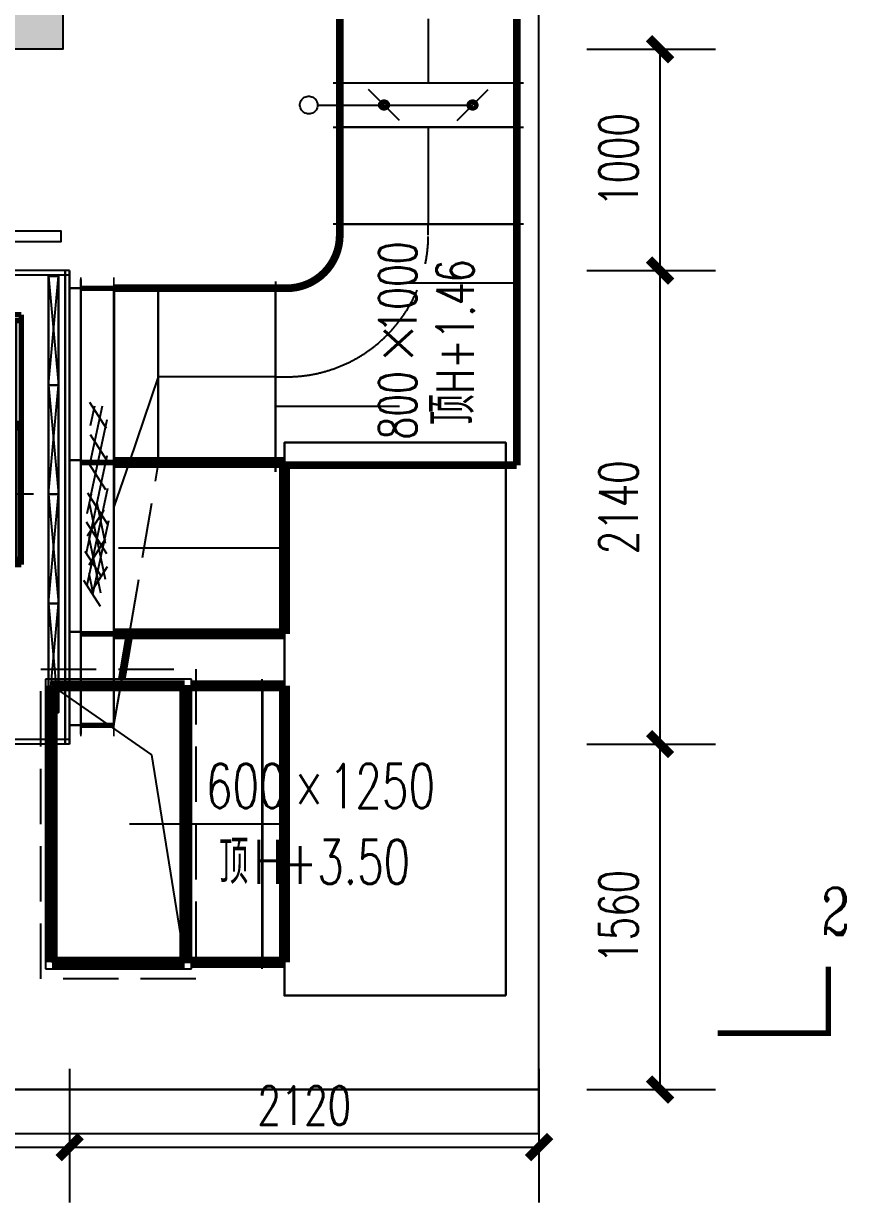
# Model space of a CAD drawing. Extents: x -778003 to -147913, y -2164908 to -814216.
# Drawn here: x -411689 to -407976, y -1284244 to -1278916 of the extents above; entities that cross this region are included whole.
import ezdxf

# ---------------------------------------------------------------- set-up
doc = ezdxf.new("R2010")
doc.units = 0
doc.header["$LTSCALE"] = 1000
doc.header["$MEASUREMENT"] = 0
for name, pattern in [('ACISOTGL', [3, 2, -1]), ('CENTER2', [1.125, 0.75, -0.125, 0.125, -0.125]), ('DASH', [0.35, 0.25, -0.1]), ('EB_DASHDOT', [39, 30, -3, 3, -3])]:
    doc.linetypes.add(name, pattern=pattern)
doc.layers.get('0').update_dxf_attribs({"linetype": 'CONTINUOUS'})
for name, color, linetype in [('00-风量计算', 6, 'CONTINUOUS'), ('A-TECH_结构', 21, 'CONTINUOUS'), ('A_STR-砌块墙', 121, 'CONTINUOUS'), ('DUCT-排风中心线', 5, 'CENTER2'), ('DUCT-排风标注', 3, 'CONTINUOUS'), ('DUCT-排风法兰', 2, 'CONTINUOUS'), ('DUCT-排风管', 31, 'CONTINUOUS'), ('DUCT-排风管端线', 2, 'CONTINUOUS'), ('DUCT-新风中心线', 5, 'CENTER2'), ('DUCT-新风标注', 3, 'CONTINUOUS'), ('DUCT-新风法兰', 2, 'CONTINUOUS'), ('DUCT-新风管', 3, 'CONTINUOUS'), ('DUCT-新风管端线', 2, 'CONTINUOUS'), ('DUCT-新风阀门', 7, 'CONTINUOUS'), ('EQ-空气机组', 7, 'CONTINUOUS'), ('H-公共文字', 7, 'CONTINUOUS'), ('Hvac-Hide', 8, 'DASH'), ('TH_DIM', 3, 'CONTINUOUS'), ('静压箱', 7, 'CONTINUOUS')]:
    doc.layers.add(name, color=color, linetype=linetype)
for name, color, linetype, lineweight in [('CAXA0', 7, 'CONTINUOUS', 70), ('CAXA1', 1, 'EB_DASHDOT', 25), ('H-DIM-空调', 7, 'CONTINUOUS', 20), ('粗实线层', 7, 'CONTINUOUS', 30)]:
    doc.layers.add(name, color=color, linetype=linetype, lineweight=lineweight)
doc.styles.add('_TCH_DIM', font='SIMPLEX', dxfattribs={"bigfont": 'GBCBIG'})
doc.styles.add('_TCH_DIM_T3', font='SIMPLEX', dxfattribs={"width": 0.705882, "bigfont": 'GBCBIG'})
doc.styles.add('_TCH_LABEL', font='COMPLEX', dxfattribs={"bigfont": 'GBCBIG'})
doc.styles.add('JD', font='ROMANS2.shx', dxfattribs={"width": 0.7, "bigfont": 'HZDF2.shx'})
doc.dimstyles.new('_TCH_ARCH&&100', dxfattribs={"dimtxt": 297.5, "dimasz": 100, "dimexe": 250, "dimexo": 300, "dimgap": 126.25, "dimtad": 1, "dimdec": 0, "dimzin": 0, "dimdsep": 46, "dimtxsty": '_TCH_DIM_T3', "dimblk": 'ARCHTICK', "dimcen": 0.09, "dimclrt": 7, "dimazin": 2, "dimtfac": 1, "dimtdec": 0, "dimtix": 1, "dimtmove": 2, "dimatfit": 3, "dimfxl": 0, "dimtolj": 1, "dimtzin": 0, "dimarcsym": 0})

# ---------------------------------------------------------------- blocks, each defined once
blk = doc.blocks.new('A$C3E7E231D')
h = blk.add_hatch(color=16)
h.dxf.hatch_style = 1
h.paths.add_polyline_path([(-2851.3, -1143.1), (-2151.3, -1143.1), (-2151.3, -1843.1), (-2851.3, -1843.1)])
at = {"color": 141}
blk.add_lwpolyline([(-6050, -6544.6), (0, -6544.6), (0, 0), (-7650, -219.7), (-7650, -2444.6)], dxfattribs=at)
blk.add_lwpolyline([(-2851.3, -1143.1), (-2151.3, -1143.1), (-2151.3, -1843.1), (-2851.3, -1843.1)], close=True, dxfattribs=at)
at = {"layer": 'A-TECH_结构', "linetype": 'DASH'}
blk.add_lwpolyline([(-2250, -6044.6), (-2250, -4644.6), (-1550, -4644.6), (-1550, -6044.6)], close=True, dxfattribs=at)
at = {"layer": 'A_STR-砌块墙'}
for p, q in [((0, -6544.6), (-6050, -6544.6)), ((0, -6744.6), (0, -6544.6)), ((0, -6744.6), (-6050, -6744.6))]:
    blk.add_line(p, q, dxfattribs=at)
blk = doc.blocks.new('A$C1B5F37FD')
for p, q in [((-4480, 0), (-4480, -2140)), ((-4480, 0), (-4460, 0)), ((-4460, 0), (-4460, -2140)), ((-4460, -20), (-4460, 0)), ((-4460, 0), (-4060, 0)), ((-4480, -20), (-4460, -20)), ((-4460, -20), (-4060, -20)), ((-4384, -25), (-4430, -518)), ((-4384, -518), (-4430, -25)), ((-4384, -518), (-4430, -1011)), ((-4384, -1011), (-4430, -518)), ((-4384, -1011), (-4430, -1504)), ((-4384, -1504), (-4430, -1011)), ((-4384, -1504), (-4430, -1997)), ((-4384, -1997), (-4430, -1504)), ((-4480, -2120), (-4460, -2120)), ((-4460, -2120), (-4060, -2120)), ((-4460, -2120), (-4460, -2140)), ((-4480, -2140), (-4460, -2140)), ((-4460, -2140), (-4060, -2140))]:
    blk.add_line(p, q)
at = {"linetype": 'ACISOTGL', "ltscale": 80}
blk.add_line((-4460, -20), (-4460, -2120), dxfattribs=at)
at = {"layer": '粗实线层'}
for p, q in [((-4530, -40), (-4530, -2095)), ((-4480, -40), (-4480, -2095)), ((-4480, -80), (-4530, -80)), ((-4480, -2055), (-4530, -2055))]:
    blk.add_line(p, q, dxfattribs=at)
for points in [[(-4430, -25), (-4384, -25), (-4384, -518), (-4430, -518)], [(-4430, -518), (-4384, -518), (-4384, -1011), (-4430, -1011)], [(-4430, -1011), (-4384, -1011), (-4384, -1504), (-4430, -1504)], [(-4430, -1504), (-4384, -1504), (-4384, -1997), (-4430, -1997)]]:
    blk.add_lwpolyline(points, close=True, dxfattribs=at)
blk = doc.blocks.new('A$C044C3CE2')
for p, q in [((22.5, 2140), (22.5, 0)), ((22.5, 2140), (42.5, 2140)), ((42.5, 2140), (42.5, 0)), ((42.5, 2120), (42.5, 2140)), ((42.5, 2140), (1142.5, 2140)), ((1142.5, 2120), (1142.5, 2140)), ((1142.5, 2120), (1142.5, 2140)), ((1142.5, 2140), (1642.5, 2140)), ((1642.5, 2120), (1642.5, 2140)), ((1942.5, 2140), (1942.5, 0)), ((1942.5, 2140), (1962.5, 2140)), ((1962.5, 2140), (1962.5, 0)), ((22.5, 2120), (42.5, 2120)), ((42.5, 2120), (1142.5, 2120)), ((1142.5, 2120), (1642.5, 2120)), ((1942.5, 2120), (1962.5, 2120)), ((22.5, 20), (42.5, 20)), ((22.5, 0), (42.5, 0)), ((42.5, 20), (1142.5, 20)), ((42.5, 20), (42.5, 0)), ((42.5, 0), (1142.5, 0)), ((1142.5, 20), (1142.5, 0)), ((1142.5, 20), (1642.5, 20)), ((1142.5, 20), (1142.5, 0)), ((1142.5, 0), (1642.5, 0)), ((1642.5, 20), (1642.5, 0)), ((1942.5, 20), (1962.5, 20)), ((1942.5, 0), (1962.5, 0))]:
    blk.add_line(p, q)
at = {"extrusion": (-1.22461e-16, 0, -1)}
for p, q in [((1942.5, 2140), (1642.5, 2140)), ((1642.5, 2120), (1642.5, 2140)), ((1942.5, 2120), (1942.5, 2140)), ((1942.5, 2120), (1642.5, 2120)), ((1866.5, 2115), (1912.5, 1622)), ((1866.5, 1622), (1912.5, 2115)), ((1866.5, 1622), (1912.5, 1129)), ((1866.5, 1129), (1912.5, 1622)), ((1866.5, 1129), (1912.5, 636)), ((1866.5, 636), (1912.5, 1129)), ((1866.5, 636), (1912.5, 143)), ((1866.5, 143), (1912.5, 636)), ((1942.5, 20), (1642.5, 20)), ((1642.5, 20), (1642.5, 0)), ((1942.5, 0), (1642.5, 0)), ((1942.5, 20), (1942.5, 0))]:
    blk.add_line(p, q, dxfattribs=at)
at = {"linetype": 'ACISOTGL', "ltscale": 80}
for p, q in [((42.5, 2120), (42.5, 20)), ((1142.5, 2120), (1142.5, 20)), ((1142.5, 2120), (1142.5, 20)), ((1642.5, 2120), (1642.5, 20))]:
    blk.add_line(p, q, dxfattribs=at)
at = {"linetype": 'ACISOTGL', "ltscale": 80, "extrusion": (-1.22461e-16, 0, -1)}
for p, q in [((1642.5, 2120), (1642.5, 20)), ((1942.5, 2120), (1942.5, 20))]:
    blk.add_line(p, q, dxfattribs=at)
at = {"lineweight": 70, "extrusion": (1.22461e-16, 0, -1)}
for p, q in [((242.2, 200), (242.2, 1328.6)), ((242.8, 1326.9), (242.8, 690.7)), ((242.8, 1326.9), (244.2, 1326.9)), ((244.2, 1326.9), (244.2, 690.7)), ((270, 1328.6), (270, 227.8)), ((947.9, 1328.6), (1042.5, 1328.6)), ((947.9, 1306.4), (1042.5, 1306.4)), ((1014.7, 1306.4), (1014.7, 711.3)), ((1042.5, 1328.6), (1042.5, 200)), ((947.9, 711.3), (1042.5, 711.3)), ((242.8, 690.7), (244.2, 690.7)), ((525.1, 656.2), (760.1, 656.2)), ((616.9, 689.1), (616.9, 656.2)), ((644.7, 689.1), (644.7, 656.2)), ((947.9, 689.1), (1042.5, 689.1)), ((1014.7, 689.1), (1014.7, 227.8)), ((525.1, 621.2), (760.1, 621.2)), ((616.9, 621.2), (616.9, 227.8)), ((644.7, 621.2), (644.7, 227.8)), ((796.3, 588.4), (863.1, 588.4)), ((712.8, 505.4), (644.7, 505.4)), ((1014.7, 505.4), (954.9, 505.4)), ((712.8, 477.6), (644.7, 477.6)), ((1014.7, 477.6), (954.9, 477.6)), ((644.7, 394.7), (712.8, 394.7)), ((954.9, 394.7), (1014.7, 394.7)), ((644.7, 366.9), (712.8, 366.9)), ((954.9, 366.9), (1014.7, 366.9)), ((242.2, 227.8), (1042.5, 227.8)), ((242.2, 200), (1042.5, 200))]:
    blk.add_line(p, q, dxfattribs=at)
blk.add_lwpolyline([(662.5, -180), (62.5, -180), (62.5, -130), (662.5, -130)], close=True)
blk.add_point((1392.5, 1070))
at = {"layer": 'CAXA0', "linetype": 'Continuous', "lineweight": 70, "extrusion": (1.22461e-16, 0, -1)}
for p, q in [((623.8, 1352.5), (623.8, 1328.6)), ((648.9, 1352.5), (623.8, 1352.5)), ((648.9, 1352.5), (648.9, 1328.6)), ((947.9, 1328.6), (242.2, 1328.6)), ((947.9, 689.1), (242.2, 689.1)), ((525.1, 656.2), (525.1, 621.2)), ((623.8, 656.2), (623.8, 689.1)), ((648.9, 656.2), (648.9, 689.1)), ((747.6, 656.2), (747.6, 621.2)), ((760.1, 656.2), (760.1, 621.2)), ((899.2, 656.2), (760.1, 656.2)), ((899.2, 656.2), (899.2, 621.2)), ((899.2, 621.2), (760.1, 621.2)), ((938.2, 527.5), (938.2, 519.1)), ((954.9, 527.5), (954.9, 519.1)), ((938.2, 359.9), (938.2, 368.3)), ((954.9, 359.9), (954.9, 368.3))]:
    blk.add_line(p, q, dxfattribs=at)
at = {"layer": 'CAXA0', "lineweight": 70, "extrusion": (1.22461e-16, 0, -1)}
for p, q in [((244.2, 1306.4), (947.9, 1306.4)), ((947.9, 711.3), (244.2, 711.3)), ((813, 656.2), (846.4, 656.2)), ((796.3, 588.4), (796.3, 582.5)), ((813, 621.2), (813, 588.4)), ((846.4, 621.2), (846.4, 588.4)), ((863.1, 588.4), (863.1, 582.5)), ((712.8, 546.9), (954.9, 546.9)), ((712.8, 297.7), (712.8, 546.9)), ((736.4, 564.7), (922.9, 564.7)), ((879.8, 582.5), (779.6, 582.5)), ((779.6, 582.5), (779.6, 564.7)), ((879.8, 582.5), (879.8, 564.7)), ((938.2, 546.9), (938.2, 527.5)), ((954.9, 546.9), (954.9, 527.5)), ((800.5, 524.5), (858.9, 524.5)), ((800.5, 524.5), (800.5, 466.1)), ((858.9, 524.5), (858.9, 466.1)), ((938.2, 519.1), (938.2, 368.3)), ((954.9, 519.1), (954.9, 368.3)), ((698.9, 453.3), (712.8, 467.1)), ((698.9, 434.1), (712.8, 420.3)), ((800.5, 466.1), (858.9, 466.1)), ((712.8, 343.4), (938.2, 343.4)), ((938.2, 359.9), (938.2, 338.3)), ((938.2, 338.3), (954.9, 338.3)), ((946.5, 338.3), (946.5, 297.7)), ((954.9, 359.9), (954.9, 338.3)), ((756.7, 253.8), (902.7, 253.8))]:
    blk.add_line(p, q, dxfattribs=at)
blk.add_circle((-693.4, 443.7), 11.1, dxfattribs=at)
for centre, radius, start, end in [((-736.4, 546.9), 17.8, 0, 90), ((-922.9, 546.9), 17.8, 90, 180), ((-756.7, 297.7), 43.8, 270, 0), ((-902.7, 297.7), 43.8, 180, 270)]:
    blk.add_arc(centre, radius, start, end, dxfattribs=at)
at = {"layer": 'CAXA1', "linetype": 'EB_DASHDOT', "extrusion": (1.22461e-16, 0, -1)}
for p, q in [((636.3, 605.3), (636.3, 1402.2)), ((1127.9, 1008.7), (186.4, 1008.7))]:
    blk.add_line(p, q, dxfattribs=at)
at = {"layer": 'CAXA1', "extrusion": (1.22461e-16, 0, -1)}
for p, q in [((829.7, 737.8), (829.7, 141.7)), ((829.7, 665.1), (829.7, 194.7)), ((693.4, 460.4), (693.4, 427)), ((677.8, 415.9), (957.7, 415.9))]:
    blk.add_line(p, q, dxfattribs=at)
at = {"layer": '粗实线层', "extrusion": (-1.22461e-16, 0, -1)}
for p, q in [((1962.5, 2100), (1962.5, 45)), ((2012.5, 2100), (2012.5, 45)), ((1962.5, 2060), (2012.5, 2060)), ((1962.5, 85), (2012.5, 85))]:
    blk.add_line(p, q, dxfattribs=at)
at = {"layer": '粗实线层'}
for p, q in [((-27.5, 1672.5), (-27.5, 817.5)), ((22.5, 1672.5), (22.5, 817.5)), ((-27.5, 1632.5), (22.5, 1632.5)), ((1461.5, 1141.6), (1451.1, 1141.1)), ((1451.1, 1141.1), (1457.3, 1109)), ((1461.5, 1141.6), (1457.3, 1109)), ((-27.5, 857.5), (22.5, 857.5))]:
    blk.add_line(p, q, dxfattribs=at)
at = {"layer": '粗实线层', "extrusion": (-1.22461e-16, 0, -1)}
for points in [[(-1912.5, 2115), (-1866.5, 2115), (-1866.5, 1622), (-1912.5, 1622)], [(-1912.5, 1622), (-1866.5, 1622), (-1866.5, 1129), (-1912.5, 1129)], [(-1912.5, 1129), (-1866.5, 1129), (-1866.5, 636), (-1912.5, 636)], [(-1912.5, 636), (-1866.5, 636), (-1866.5, 143), (-1912.5, 143)]]:
    blk.add_lwpolyline(points, close=True, dxfattribs=at)
at = {"layer": '粗实线层'}
blk.add_lwpolyline([(1222.5, 2035), (1562.5, 2035), (1562.5, 105), (1222.5, 105)], close=True, dxfattribs=at)
at = {"layer": '粗实线层', "start_tangent": (0, 1), "end_tangent": (0, 1)}
blk.add_spline([(1456.3, 1141.4), (1392.5, 1924.3), (1310.8, 1070), (1392.5, 215.7), (1458.3, 1070)], degree=3, dxfattribs=at)
blk = doc.blocks.new('_ArchTick')
at = {"color": 0, "linetype": 'ByBlock', "const_width": 0.4}
blk.add_lwpolyline([(-0.5, -0.5), (0.5, 0.5)], dxfattribs=at)
blk = doc.blocks.new('*D107')
at = {"layer": 'TH_DIM', "color": 0, "lineweight": -2}
for p, q in [((-415961.4, -1283640.1), (-415961.4, -1284244.3)), ((-411481.4, -1283640.1), (-411481.4, -1284244.3)), ((-415961.4, -1283994.3), (-411481.4, -1283994.3))]:
    blk.add_line(p, q, dxfattribs=at)
at = {"layer": 'TH_DIM', "color": 0, "lineweight": -2, "xscale": 100, "yscale": 100, "zscale": 100, "rotation": 180}
blk.add_blockref('_ArchTick', (-415961.4, -1283994.3), dxfattribs=at)
at = {"layer": 'TH_DIM', "color": 0, "lineweight": -2, "xscale": 100, "yscale": 100, "zscale": 100}
blk.add_blockref('_ArchTick', (-411481.4, -1283994.3), dxfattribs=at)
at = {"layer": 'TH_DIM', "color": 7, "insert": (-413721.4, -1283806.8), "char_height": 175, "attachment_point": 5, "style": '_TCH_DIM_T3'}
blk.add_mtext('\\A1;4480', dxfattribs=at)
blk = doc.blocks.new('*D108')
at = {"layer": 'TH_DIM', "color": 0, "lineweight": -2}
for p, q in [((-411481.4, -1283640.1), (-411481.4, -1284244.3)), ((-409360.9, -1283640.1), (-409360.9, -1284244.3)), ((-411481.4, -1283994.3), (-409360.9, -1283994.3))]:
    blk.add_line(p, q, dxfattribs=at)
at = {"layer": 'TH_DIM', "color": 0, "lineweight": -2, "xscale": 100, "yscale": 100, "zscale": 100, "rotation": 180}
blk.add_blockref('_ArchTick', (-411481.4, -1283994.3), dxfattribs=at)
at = {"layer": 'TH_DIM', "color": 0, "lineweight": -2, "xscale": 100, "yscale": 100, "zscale": 100}
blk.add_blockref('_ArchTick', (-409360.9, -1283994.3), dxfattribs=at)
at = {"layer": 'TH_DIM', "color": 7, "insert": (-410421.2, -1283806.8), "char_height": 175, "attachment_point": 5, "style": '_TCH_DIM_T3'}
blk.add_mtext('\\A1;2120', dxfattribs=at)
blk = doc.blocks.new('*D103')
at = {"layer": 'TH_DIM', "color": 0, "lineweight": -2}
for p, q in [((-409144.2, -1279032.8), (-408563.7, -1279032.8)), ((-408813.7, -1280032.8), (-408813.7, -1279032.8)), ((-409144.2, -1280032.8), (-408563.7, -1280032.8))]:
    blk.add_line(p, q, dxfattribs=at)
at = {"layer": 'TH_DIM', "color": 0, "lineweight": -2, "xscale": 100, "yscale": 100, "zscale": 100}
for p, rotation in [((-408813.7, -1279032.8), 90), ((-408813.7, -1280032.8), 270)]:
    blk.add_blockref('_ArchTick', p, dxfattribs=dict(at, rotation=rotation))
at = {"layer": 'TH_DIM', "color": 7, "insert": (-409001.2, -1279532.8), "char_height": 175, "attachment_point": 5, "rotation": 90, "style": '_TCH_DIM_T3'}
blk.add_mtext('\\A1;1000', dxfattribs=at)
blk = doc.blocks.new('*D104')
at = {"layer": 'TH_DIM', "color": 0, "lineweight": -2}
for p, q in [((-409144.2, -1280032.8), (-408563.7, -1280032.8)), ((-408813.7, -1282172.8), (-408813.7, -1280032.8)), ((-409144.2, -1282172.8), (-408563.7, -1282172.8))]:
    blk.add_line(p, q, dxfattribs=at)
at = {"layer": 'TH_DIM', "color": 0, "lineweight": -2, "xscale": 100, "yscale": 100, "zscale": 100}
for p, rotation in [((-408813.7, -1280032.8), 90), ((-408813.7, -1282172.8), 270)]:
    blk.add_blockref('_ArchTick', p, dxfattribs=dict(at, rotation=rotation))
at = {"layer": 'TH_DIM', "color": 7, "insert": (-409001.2, -1281102.8), "char_height": 175, "attachment_point": 5, "rotation": 90, "style": '_TCH_DIM_T3'}
blk.add_mtext('\\A1;2140', dxfattribs=at)
blk = doc.blocks.new('*D105')
at = {"layer": 'TH_DIM', "color": 0, "lineweight": -2}
for p, q in [((-409144.2, -1282172.8), (-408563.7, -1282172.8)), ((-408813.7, -1283734.3), (-408813.7, -1282172.8)), ((-409144.2, -1283734.3), (-408563.7, -1283734.3))]:
    blk.add_line(p, q, dxfattribs=at)
at = {"layer": 'TH_DIM', "color": 0, "lineweight": -2, "xscale": 100, "yscale": 100, "zscale": 100}
for p, rotation in [((-408813.7, -1282172.8), 90), ((-408813.7, -1283734.3), 270)]:
    blk.add_blockref('_ArchTick', p, dxfattribs=dict(at, rotation=rotation))
at = {"layer": 'TH_DIM', "color": 7, "insert": (-409001.2, -1282953.5), "char_height": 175, "attachment_point": 5, "rotation": 90, "style": '_TCH_DIM_T3'}
blk.add_mtext('\\A1;1560', dxfattribs=at)

msp = doc.modelspace()

# ---------------------------------------------------------------- linework, layer by layer
at = {"layer": 'DUCT-排风中心线'}
for p, q in [((-410510.8, -1281287.3), (-411281, -1281287.3)), ((-410611, -1282534.3), (-410931, -1282534.3)), ((-410510.8, -1282534.3), (-410610.8, -1282534.3))]:
    msp.add_line(p, q, dxfattribs=at)
at = {"layer": 'DUCT-排风法兰'}
for p, q in [((-411281.2, -1280860.3), (-411281.2, -1281695.3)), ((-411281.2, -1280860.3), (-411281.2, -1281695.3)), ((-411281.1, -1280869.8), (-411281.1, -1281704.8)), ((-410931, -1281879.3), (-411591, -1281879.3)), ((-411591, -1281879.3), (-411591, -1283189.3)), ((-410931, -1283189.3), (-410931, -1281879.3)), ((-410610.9, -1283189.3), (-410610.9, -1281879.3)), ((-411591, -1283189.3), (-410931, -1283189.3))]:
    msp.add_line(p, q, dxfattribs=at)
at = {"layer": 'DUCT-排风法兰', "const_width": 7.5, "elevation": -4485}
for points in [[(-411431.5, -1281705.2), (-411431.5, -1280849.8)], [(-411281.3, -1280849.8), (-411281.3, -1281705.8)]]:
    msp.add_lwpolyline(points, dxfattribs=at)
at = {"layer": 'DUCT-排风管', "const_width": 50}
for points in [[(-410510.8, -1280899.8), (-411281, -1280899.8)], [(-410510.8, -1281674.8), (-410510.8, -1280899.8)], [(-411281, -1281674.8), (-410510.8, -1281674.8)], [(-411561, -1281909.3), (-411561, -1283159.3)], [(-410961, -1281909.3), (-411561, -1281909.3)], [(-410961, -1283159.3), (-410961, -1281909.3)], [(-410611, -1281909.3), (-410931, -1281909.3)], [(-410510.8, -1281909.3), (-410610.8, -1281909.3)], [(-410510.8, -1283159.3), (-410510.8, -1281909.3)], [(-411561, -1283159.3), (-410961, -1283159.3)], [(-410611, -1283159.3), (-410931, -1283159.3)], [(-410610.8, -1283159.3), (-410510.8, -1283159.3)]]:
    msp.add_lwpolyline(points, dxfattribs=at)
at = {"layer": 'DUCT-排风管', "const_width": 25, "elevation": -1495}
for points in [[(-411281.4, -1280899.8), (-411431.4, -1280899.8)], [(-411431.4, -1281674.8), (-411281.4, -1281674.8)]]:
    msp.add_lwpolyline(points, dxfattribs=at)
at = {"layer": 'DUCT-排风管端线'}
for p, q in [((-411281, -1280899.8), (-411281, -1281674.8)), ((-411561, -1281909.3), (-411111, -1282221.8)), ((-410611, -1283159.3), (-410611, -1281909.3)), ((-410610.8, -1281909.3), (-410610.8, -1283159.3)), ((-411111, -1282221.8), (-410961, -1283159.3))]:
    msp.add_line(p, q, dxfattribs=at)
at = {"layer": 'DUCT-新风中心线'}
for p, q in [((-409861, -1278895), (-409861, -1279184.4)), ((-409861, -1279384.8), (-409861, -1279822.5)), ((-409861, -1279872.7), (-409861, -1279822.7)), ((-411081.1, -1280512.8), (-411212.9, -1280899.8)), ((-410551.1, -1280512.7), (-411081.1, -1280512.8)), ((-410550.9, -1280512.7), (-410500.9, -1280512.7)), ((-411281, -1281100), (-411281.1, -1281100.3))]:
    msp.add_line(p, q, dxfattribs=at)
msp.add_arc((-410501, -1279872.7), 640, 270.0021, 0, dxfattribs=at)
at = {"layer": 'DUCT-新风法兰'}
for p, q in [((-410291, -1279184.5), (-409431, -1279184.5)), ((-410291, -1279384.7), (-409431, -1279384.7)), ((-409431, -1279822.6), (-410291, -1279822.6)), ((-410551, -1280082.7), (-410551, -1280899.8))]:
    msp.add_line(p, q, dxfattribs=at)
at = {"layer": 'DUCT-新风法兰', "const_width": 7.5}
for points in [[(-411431.4, -1280062.8), (-411431.4, -1282137.8)], [(-411281.2, -1280062.8), (-411281.2, -1282137.8)], [(-411281, -1280062.8), (-411281.2, -1282137.8)]]:
    msp.add_lwpolyline(points, dxfattribs=at)
at = {"layer": 'DUCT-新风管'}
for points, const_width in [([(-410261, -1278895), (-410261, -1279184.4)], 35), ([(-409461, -1279184.4), (-409461, -1278895)], 35), ([(-410261, -1279384.6), (-410261, -1279184.6)], 35), ([(-409461, -1279184.6), (-409461, -1279384.6)], 35), ([(-410261, -1279384.8), (-410261, -1279822.5)], 35), ([(-409461, -1279822.5), (-409461, -1279384.8)], 35), ([(-410261, -1279822.7), (-410261, -1279872.7)], 35), ([(-409461, -1280912.7), (-409461, -1279822.7)], 35), ([(-411431.3, -1280112.8), (-411281.3, -1280112.8)], 25), ([(-411081.1, -1280112.8), (-411281.1, -1280112.8)], 35), ([(-410551.1, -1280112.7), (-411081.1, -1280112.8)], 35), ([(-410500.9, -1280112.7), (-410550.9, -1280112.7)], 35), ([(-410510.8, -1280912.7), (-409461, -1280912.7)], 35), ([(-411210.8, -1281674.8), (-411245.6, -1281879.3)], 35), ([(-411281.3, -1282087.8), (-411431.3, -1282087.8)], 25)]:
    msp.add_lwpolyline(points, dxfattribs=dict(at, const_width=const_width))
at = {"layer": 'DUCT-新风管', "extrusion": (0, 0, -1), "const_width": 35}
msp.add_lwpolyline([(410261, -1279872.7, 0.414203), (410500.9, -1280112.7)], format="xyb", dxfattribs=at)
at = {"layer": 'DUCT-新风管端线'}
for p, q in [((-410261, -1279184.4), (-409461, -1279184.4)), ((-410261, -1279184.6), (-409461, -1279184.6)), ((-410261, -1279384.6), (-409461, -1279384.6)), ((-409461, -1279384.8), (-410261, -1279384.8)), ((-410261, -1279822.5), (-409461, -1279822.5)), ((-409461, -1279822.7), (-410261, -1279822.7)), ((-411431.3, -1282087.8), (-411431.3, -1280112.8)), ((-411281.3, -1282087.8), (-411281.1, -1280112.8)), ((-411281.1, -1280112.8), (-411281.1, -1282087.8)), ((-411280.9, -1280112.8), (-411281.1, -1282087.8)), ((-411281.1, -1280112.8), (-411281.1, -1281879.3)), ((-411081.1, -1280899.8), (-411081.1, -1280112.8)), ((-411081.1, -1280112.8), (-411081.1, -1280899.8)), ((-410551.1, -1280899.8), (-410551.1, -1280112.7)), ((-410550.9, -1280112.7), (-410550.9, -1280899.8)), ((-409460.9, -1280089.4), (-410020.9, -1280089.4)), ((-410550.9, -1280646.1), (-409990.9, -1280646.1))]:
    msp.add_line(p, q, dxfattribs=at)
at = {"layer": 'DUCT-新风阀门'}
for p, q in [((-409991, -1279354.6), (-410131, -1279214.6)), ((-409731, -1279354.6), (-409591, -1279214.6)), ((-410440.9, -1279286), (-410440.7, -1279280.4)), ((-410440.7, -1279280.4), (-410439.8, -1279274.9)), ((-410439.8, -1279274.9), (-410438, -1279269.6)), ((-410438, -1279269.6), (-410435.6, -1279264.6)), ((-410435.6, -1279264.6), (-410432.5, -1279260)), ((-410432.5, -1279260), (-410428.7, -1279255.8)), ((-410428.7, -1279255.8), (-410424.5, -1279252.3)), ((-410424.5, -1279252.3), (-410419.7, -1279249.3)), ((-410419.7, -1279249.3), (-410414.6, -1279247)), ((-410414.6, -1279247), (-410409.3, -1279245.5)), ((-410409.3, -1279245.5), (-410403.7, -1279244.7)), ((-410403.7, -1279244.7), (-410398.2, -1279244.7)), ((-410398.2, -1279244.7), (-410392.6, -1279245.5)), ((-410392.6, -1279245.5), (-410387.3, -1279247)), ((-410387.3, -1279247), (-410382.2, -1279249.3)), ((-410382.2, -1279249.3), (-410377.4, -1279252.3)), ((-410377.4, -1279252.3), (-410373.2, -1279255.8)), ((-410373.2, -1279255.8), (-410369.4, -1279260)), ((-410369.4, -1279260), (-410366.3, -1279264.6)), ((-410366.3, -1279264.6), (-410363.9, -1279269.6)), ((-410363.9, -1279269.6), (-410362.1, -1279274.9)), ((-410362.1, -1279274.9), (-410361.2, -1279280.4)), ((-410361.2, -1279280.4), (-410361, -1279286)), ((-410083, -1279282.6), (-410082.3, -1279278.6)), ((-410082.3, -1279278.6), (-410080.8, -1279274.7)), ((-410080.8, -1279274.7), (-410078.6, -1279271.3)), ((-410078.6, -1279271.3), (-410075.9, -1279268.2)), ((-410075.9, -1279268.2), (-410072.6, -1279265.8)), ((-410075.8, -1279282.5), (-410075.1, -1279279.7)), ((-410075.1, -1279279.7), (-410073.9, -1279277.1)), ((-410073.9, -1279277.1), (-410072.3, -1279274.8)), ((-410072.6, -1279265.8), (-410069, -1279264)), ((-410072.3, -1279274.8), (-410070.2, -1279272.8)), ((-410071.6, -1279283.1), (-410071.1, -1279281.1)), ((-410071.1, -1279281.1), (-410070.2, -1279279.2)), ((-410070.2, -1279272.8), (-410067.8, -1279271.3)), ((-410070.2, -1279279.2), (-410069.1, -1279277.6)), ((-410069.1, -1279277.6), (-410067.6, -1279276.2)), ((-410069, -1279264), (-410065, -1279262.8)), ((-410067.8, -1279271.3), (-410065.2, -1279270.2)), ((-410067.6, -1279276.2), (-410065.9, -1279275.1)), ((-410065.9, -1279275.1), (-410064, -1279274.3)), ((-410065.2, -1279270.2), (-410062.4, -1279269.7)), ((-410065, -1279262.8), (-410061, -1279262.5)), ((-410064, -1279274.3), (-410062, -1279273.9)), ((-410062.4, -1279269.7), (-410059.5, -1279269.7)), ((-410062, -1279273.9), (-410059.9, -1279273.9)), ((-410061, -1279262.5), (-410056.9, -1279262.8)), ((-410059.9, -1279273.9), (-410057.9, -1279274.3)), ((-410059.5, -1279269.7), (-410056.7, -1279270.2)), ((-410057.9, -1279274.3), (-410056, -1279275.1)), ((-410056.9, -1279262.8), (-410052.9, -1279264)), ((-410056.7, -1279270.2), (-410054.1, -1279271.3)), ((-410056, -1279275.1), (-410054.3, -1279276.2)), ((-410054.3, -1279276.2), (-410052.8, -1279277.6)), ((-410054.1, -1279271.3), (-410051.7, -1279272.8)), ((-410052.9, -1279264), (-410049.3, -1279265.8)), ((-410052.8, -1279277.6), (-410051.7, -1279279.2)), ((-410051.7, -1279272.8), (-410049.6, -1279274.8)), ((-410051.7, -1279279.2), (-410050.8, -1279281.1)), ((-410050.8, -1279281.1), (-410050.3, -1279283.1)), ((-410049.6, -1279274.8), (-410048, -1279277.1)), ((-410049.3, -1279265.8), (-410046, -1279268.2)), ((-410048, -1279277.1), (-410046.8, -1279279.7)), ((-410046.8, -1279279.7), (-410046.1, -1279282.5)), ((-410046, -1279268.2), (-410043.3, -1279271.3)), ((-410043.3, -1279271.3), (-410041.1, -1279274.7)), ((-410041.1, -1279274.7), (-410039.6, -1279278.6)), ((-410039.6, -1279278.6), (-410038.9, -1279282.6)), ((-409683, -1279282.6), (-409682.3, -1279278.6)), ((-409682.3, -1279278.6), (-409680.8, -1279274.7)), ((-409680.8, -1279274.7), (-409678.6, -1279271.3)), ((-409678.6, -1279271.3), (-409675.9, -1279268.2)), ((-409675.9, -1279268.2), (-409672.6, -1279265.8)), ((-409675.8, -1279282.5), (-409675.1, -1279279.7)), ((-409675.1, -1279279.7), (-409673.9, -1279277.1)), ((-409673.9, -1279277.1), (-409672.3, -1279274.8)), ((-409672.6, -1279265.8), (-409669, -1279264)), ((-409672.3, -1279274.8), (-409670.2, -1279272.8)), ((-409671.6, -1279283.1), (-409671.1, -1279281.1)), ((-409671.1, -1279281.1), (-409670.2, -1279279.2)), ((-409670.2, -1279272.8), (-409667.8, -1279271.3)), ((-409670.2, -1279279.2), (-409669.1, -1279277.6)), ((-409669.1, -1279277.6), (-409667.6, -1279276.2)), ((-409669, -1279264), (-409665, -1279262.8)), ((-409667.8, -1279271.3), (-409665.2, -1279270.2)), ((-409667.6, -1279276.2), (-409665.9, -1279275.1)), ((-409665.9, -1279275.1), (-409664, -1279274.3)), ((-409665.2, -1279270.2), (-409662.4, -1279269.7)), ((-409665, -1279262.8), (-409661, -1279262.5)), ((-409664, -1279274.3), (-409662, -1279273.9)), ((-409662.4, -1279269.7), (-409659.5, -1279269.7)), ((-409662, -1279273.9), (-409659.9, -1279273.9)), ((-409661, -1279262.5), (-409656.9, -1279262.8)), ((-409659.9, -1279273.9), (-409657.9, -1279274.3)), ((-409659.5, -1279269.7), (-409656.7, -1279270.2)), ((-409657.9, -1279274.3), (-409656, -1279275.1)), ((-409656.9, -1279262.8), (-409652.9, -1279264)), ((-409656.7, -1279270.2), (-409654.1, -1279271.3)), ((-409656, -1279275.1), (-409654.3, -1279276.2)), ((-409654.3, -1279276.2), (-409652.8, -1279277.6)), ((-409654.1, -1279271.3), (-409651.7, -1279272.8)), ((-409652.9, -1279264), (-409649.3, -1279265.8)), ((-409652.8, -1279277.6), (-409651.7, -1279279.2)), ((-409651.7, -1279272.8), (-409649.6, -1279274.8)), ((-409651.7, -1279279.2), (-409650.8, -1279281.1)), ((-409650.8, -1279281.1), (-409650.3, -1279283.1)), ((-409649.6, -1279274.8), (-409648, -1279277.1)), ((-409649.3, -1279265.8), (-409646, -1279268.2)), ((-409648, -1279277.1), (-409646.8, -1279279.7)), ((-409646.8, -1279279.7), (-409646.1, -1279282.5)), ((-409646, -1279268.2), (-409643.3, -1279271.3)), ((-409643.3, -1279271.3), (-409641.1, -1279274.7)), ((-409641.1, -1279274.7), (-409639.6, -1279278.6)), ((-409639.6, -1279278.6), (-409638.9, -1279282.6)), ((-410440.3, -1279291.6), (-410440.9, -1279286)), ((-410439, -1279297), (-410440.3, -1279291.6)), ((-410436.9, -1279302.1), (-410439, -1279297)), ((-410434.1, -1279307), (-410436.9, -1279302.1)), ((-410430.7, -1279311.4), (-410434.1, -1279307)), ((-410426.7, -1279315.3), (-410430.7, -1279311.4)), ((-410422.2, -1279318.5), (-410426.7, -1279315.3)), ((-410417.2, -1279321.2), (-410422.2, -1279318.5)), ((-410412, -1279323.1), (-410417.2, -1279321.2)), ((-410406.5, -1279324.2), (-410412, -1279323.1)), ((-410401, -1279324.6), (-410406.5, -1279324.2)), ((-410395.4, -1279324.2), (-410401, -1279324.6)), ((-410389.9, -1279323.1), (-410395.4, -1279324.2)), ((-410384.7, -1279321.2), (-410389.9, -1279323.1)), ((-410379.8, -1279318.5), (-410384.7, -1279321.2)), ((-410375.2, -1279315.3), (-410379.8, -1279318.5)), ((-410371.2, -1279311.4), (-410375.2, -1279315.3)), ((-410367.8, -1279307), (-410371.2, -1279311.4)), ((-410365, -1279302.1), (-410367.8, -1279307)), ((-410362.9, -1279297), (-410365, -1279302.1)), ((-410361.6, -1279291.6), (-410362.9, -1279297)), ((-410361, -1279286), (-410361.6, -1279291.6)), ((-410361, -1279284.6), (-410261, -1279284.6)), ((-410261, -1279284.6), (-409861, -1279284.6)), ((-410083, -1279286.7), (-410083, -1279282.6)), ((-410082.3, -1279290.7), (-410083, -1279286.7)), ((-410080.8, -1279294.5), (-410082.3, -1279290.7)), ((-410078.6, -1279298), (-410080.8, -1279294.5)), ((-410075.9, -1279301), (-410078.6, -1279298)), ((-410075.9, -1279285.3), (-410075.8, -1279282.5)), ((-410075.5, -1279288.2), (-410075.9, -1279285.3)), ((-410072.6, -1279303.5), (-410075.9, -1279301)), ((-410074.6, -1279290.8), (-410075.5, -1279288.2)), ((-410073.2, -1279293.3), (-410074.6, -1279290.8)), ((-410071.3, -1279295.5), (-410073.2, -1279293.3)), ((-410069, -1279305.3), (-410072.6, -1279303.5)), ((-410071.7, -1279285.1), (-410071.6, -1279283.1)), ((-410071.4, -1279287.1), (-410071.7, -1279285.1)), ((-410070.7, -1279289.1), (-410071.4, -1279287.1)), ((-410069.1, -1279297.2), (-410071.3, -1279295.5)), ((-410069.7, -1279290.8), (-410070.7, -1279289.1)), ((-410068.4, -1279292.4), (-410069.7, -1279290.8)), ((-410066.5, -1279298.5), (-410069.1, -1279297.2)), ((-410065, -1279306.4), (-410069, -1279305.3)), ((-410066.8, -1279293.6), (-410068.4, -1279292.4)), ((-410064.9, -1279294.6), (-410066.8, -1279293.6)), ((-410063.8, -1279299.3), (-410066.5, -1279298.5)), ((-410061, -1279306.8), (-410065, -1279306.4)), ((-410063, -1279295.2), (-410064.9, -1279294.6)), ((-410061, -1279299.6), (-410063.8, -1279299.3)), ((-410061, -1279295.3), (-410063, -1279295.2)), ((-410061, -1279284.6), (-409661, -1279284.6)), ((-410058.9, -1279295.2), (-410061, -1279295.3)), ((-410058.1, -1279299.3), (-410061, -1279299.6)), ((-410056.9, -1279306.4), (-410061, -1279306.8)), ((-410057, -1279294.6), (-410058.9, -1279295.2)), ((-410055.4, -1279298.5), (-410058.1, -1279299.3)), ((-410055.2, -1279293.6), (-410057, -1279294.6)), ((-410052.9, -1279305.3), (-410056.9, -1279306.4)), ((-410052.8, -1279297.2), (-410055.4, -1279298.5)), ((-410053.5, -1279292.4), (-410055.2, -1279293.6)), ((-410052.2, -1279290.8), (-410053.5, -1279292.4)), ((-410049.3, -1279303.5), (-410052.9, -1279305.3)), ((-410050.6, -1279295.5), (-410052.8, -1279297.2)), ((-410051.2, -1279289.1), (-410052.2, -1279290.8)), ((-410050.5, -1279287.1), (-410051.2, -1279289.1)), ((-410048.7, -1279293.3), (-410050.6, -1279295.5)), ((-410050.2, -1279285.1), (-410050.5, -1279287.1)), ((-410050.3, -1279283.1), (-410050.2, -1279285.1)), ((-410046, -1279301), (-410049.3, -1279303.5)), ((-410047.3, -1279290.8), (-410048.7, -1279293.3)), ((-410046.4, -1279288.2), (-410047.3, -1279290.8)), ((-410046, -1279285.3), (-410046.4, -1279288.2)), ((-410046.1, -1279282.5), (-410046, -1279285.3)), ((-410043.3, -1279298), (-410046, -1279301)), ((-410041.1, -1279294.5), (-410043.3, -1279298)), ((-410039.6, -1279290.7), (-410041.1, -1279294.5)), ((-410038.9, -1279286.7), (-410039.6, -1279290.7)), ((-410038.9, -1279282.6), (-410038.9, -1279286.7)), ((-409683, -1279286.7), (-409683, -1279282.6)), ((-409682.3, -1279290.7), (-409683, -1279286.7)), ((-409680.8, -1279294.5), (-409682.3, -1279290.7)), ((-409678.6, -1279298), (-409680.8, -1279294.5)), ((-409675.9, -1279301), (-409678.6, -1279298)), ((-409675.9, -1279285.3), (-409675.8, -1279282.5)), ((-409675.5, -1279288.2), (-409675.9, -1279285.3)), ((-409672.6, -1279303.5), (-409675.9, -1279301)), ((-409674.6, -1279290.8), (-409675.5, -1279288.2)), ((-409673.2, -1279293.3), (-409674.6, -1279290.8)), ((-409671.3, -1279295.5), (-409673.2, -1279293.3)), ((-409669, -1279305.3), (-409672.6, -1279303.5)), ((-409671.7, -1279285.1), (-409671.6, -1279283.1)), ((-409671.4, -1279287.1), (-409671.7, -1279285.1)), ((-409670.7, -1279289.1), (-409671.4, -1279287.1)), ((-409669.1, -1279297.2), (-409671.3, -1279295.5)), ((-409669.7, -1279290.8), (-409670.7, -1279289.1)), ((-409668.4, -1279292.4), (-409669.7, -1279290.8)), ((-409666.5, -1279298.5), (-409669.1, -1279297.2)), ((-409665, -1279306.4), (-409669, -1279305.3)), ((-409666.8, -1279293.6), (-409668.4, -1279292.4)), ((-409664.9, -1279294.6), (-409666.8, -1279293.6)), ((-409663.8, -1279299.3), (-409666.5, -1279298.5)), ((-409661, -1279306.8), (-409665, -1279306.4)), ((-409663, -1279295.2), (-409664.9, -1279294.6)), ((-409661, -1279299.6), (-409663.8, -1279299.3)), ((-409661, -1279295.3), (-409663, -1279295.2)), ((-409658.9, -1279295.2), (-409661, -1279295.3)), ((-409658.1, -1279299.3), (-409661, -1279299.6)), ((-409656.9, -1279306.4), (-409661, -1279306.8)), ((-409657, -1279294.6), (-409658.9, -1279295.2)), ((-409655.4, -1279298.5), (-409658.1, -1279299.3)), ((-409655.2, -1279293.6), (-409657, -1279294.6)), ((-409652.9, -1279305.3), (-409656.9, -1279306.4)), ((-409652.8, -1279297.2), (-409655.4, -1279298.5)), ((-409653.5, -1279292.4), (-409655.2, -1279293.6)), ((-409652.2, -1279290.8), (-409653.5, -1279292.4)), ((-409649.3, -1279303.5), (-409652.9, -1279305.3)), ((-409650.6, -1279295.5), (-409652.8, -1279297.2)), ((-409651.2, -1279289.1), (-409652.2, -1279290.8)), ((-409650.5, -1279287.1), (-409651.2, -1279289.1)), ((-409648.7, -1279293.3), (-409650.6, -1279295.5)), ((-409650.2, -1279285.1), (-409650.5, -1279287.1)), ((-409650.3, -1279283.1), (-409650.2, -1279285.1)), ((-409646, -1279301), (-409649.3, -1279303.5)), ((-409647.3, -1279290.8), (-409648.7, -1279293.3)), ((-409646.4, -1279288.2), (-409647.3, -1279290.8)), ((-409646, -1279285.3), (-409646.4, -1279288.2)), ((-409646.1, -1279282.5), (-409646, -1279285.3)), ((-409643.3, -1279298), (-409646, -1279301)), ((-409641.1, -1279294.5), (-409643.3, -1279298)), ((-409639.6, -1279290.7), (-409641.1, -1279294.5)), ((-409638.9, -1279286.7), (-409639.6, -1279290.7)), ((-409638.9, -1279282.6), (-409638.9, -1279286.7)), ((-411391.7, -1280627.3), (-411316.7, -1280744.6)), ((-411334.8, -1280646), (-411388.3, -1280897.3)), ((-411369.4, -1280646), (-411388.3, -1280734.7)), ((-411313.3, -1280707.9), (-411386.7, -1281052.5)), ((-411388.3, -1280773.8), (-411313.3, -1280891.1)), ((-411313.3, -1280870.5), (-411406.8, -1281309.4)), ((-411394.4, -1280905.4), (-411319.4, -1281022.7)), ((-411309.9, -1281017), (-411403.4, -1281455.9)), ((-411400.5, -1281037), (-411309.7, -1281179)), ((-411384.5, -1281042.8), (-411403.4, -1281131.5)), ((-411318.9, -1281428.7, -4485), (-411392.4, -1281084, -4485)), ((-411318.9, -1281266.1, -4485), (-411357.7, -1281084, -4485)), ((-411400, -1281231.2, -4485), (-411325, -1281113.8, -4485)), ((-411406.6, -1281168.6), (-411315.1, -1281311)), ((-411306.4, -1281163.5), (-411377.4, -1281496.5)), ((-411340.4, -1281490.5, -4485), (-411393.9, -1281239.3, -4485)), ((-411393.9, -1281362.8, -4485), (-411318.9, -1281245.4, -4485)), ((-411412.7, -1281300.2), (-411337.7, -1281417.5)), ((-411375, -1281490.5, -4485), (-411393.9, -1281401.9, -4485)), ((-411385.2, -1281487.3, -4485), (-411310.2, -1281370, -4485)), ((-411418.8, -1281431.8), (-411343.8, -1281549.1))]:
    msp.add_line(p, q, dxfattribs=at)
at = {"layer": 'H-DIM-空调'}
msp.add_line((-411431.4, -1280899.8, 1495), (-411431.4, -1281655.8, -1495), dxfattribs=at)
at = {"layer": 'H-公共文字', "const_width": 25}
msp.add_lwpolyline([(-408553.6, -1283479.2), (-408053.6, -1283479.2), (-408053.6, -1283179.2)], dxfattribs=at)
at = {"layer": 'Hvac-Hide'}
for p, q in [((-411212.9, -1280899.8), (-411281, -1281100)), ((-411210.8, -1281674.8), (-411081.1, -1280912.8)), ((-411081.1, -1280912.8), (-411081.1, -1280899.8)), ((-411081.1, -1280899.8), (-411081.1, -1280912.8)), ((-411081.1, -1280912.8), (-410551.1, -1280912.7)), ((-410551.1, -1280912.7), (-410551.1, -1280899.8)), ((-410551, -1280942.7), (-410551, -1280899.8)), ((-410551, -1280899.8), (-410551, -1280942.7)), ((-410550.9, -1280899.8), (-410550.9, -1280912.7)), ((-410550.9, -1280912.7), (-410510.8, -1280912.7)), ((-411281.1, -1281879.3), (-411281.1, -1282087.8)), ((-411281.1, -1282087.8), (-411245.6, -1281879.3)), ((-411561, -1283159.3), (-411561, -1281909.3)), ((-411561, -1281909.3), (-410961, -1281909.3)), ((-411561, -1283159.3), (-411561, -1281909.3)), ((-411561, -1281909.3), (-410961, -1281909.3)), ((-411281.1, -1281909.3), (-411281.1, -1282087.8)), ((-411281.1, -1282087.8), (-411250.7, -1281909.3)), ((-410961, -1281909.3), (-410961, -1281909.3)), ((-410961, -1281909.3), (-410931, -1281909.3)), ((-411281.1, -1282087.8), (-411281.1, -1282087.8)), ((-411281.1, -1282087.8), (-411281.1, -1282087.8)), ((-410961, -1282534.3), (-411261, -1282534.3)), ((-410931, -1282534.3), (-411261, -1282534.3)), ((-410961, -1283159.3), (-411561, -1283159.3)), ((-410961, -1283159.3), (-411561, -1283159.3)), ((-410931, -1283159.3), (-410961, -1283159.3)), ((-410961, -1283159.3), (-410961, -1283159.3))]:
    msp.add_line(p, q, dxfattribs=at)
at = {"layer": '静压箱', "lineweight": 30, "elevation": 4000}
msp.add_lwpolyline([(-409510.9, -1283309.7), (-409510.9, -1280809.8), (-410510.8, -1280809.8), (-410510.8, -1283309.7)], close=True, dxfattribs=at)

# ---------------------------------------------------------------- block references
at = {"layer": '00-风量计算'}
msp.add_blockref('A$C3E7E231D', (-409361, -1277189.7), dxfattribs=at)
at = {"layer": 'EQ-空气机组', "rotation": 180}
msp.add_blockref('A$C044C3CE2', (-411458.9, -1280032.8), dxfattribs=at)
at = {"layer": 'EQ-空气机组', "xscale": -1}
msp.add_blockref('A$C1B5F37FD', (-415961.4, -1280032.8), dxfattribs=at)

# ---------------------------------------------------------------- texts
at = {"layer": 'DUCT-排风标注', "style": 'JD', "width": 0.7}
for s, height, p in [('600', 200, (-410865.8, -1282462.1)), ('1250', 200, (-410310.6, -1282462.1)), ('×', 198.4, (-410465.8, -1282462.1)), ('顶', 198.4, (-410805.8, -1282804.9)), ('H+3.50', 200, (-410650.6, -1282804.9))]:
    msp.add_text(s, height=height, dxfattribs=at).set_placement(p)
at = {"layer": 'DUCT-新风标注', "style": '_TCH_DIM', "width": 0.705882}
for s, p in [('1000', (-409914.1, -1280312.7)), ('H+1.46', (-409654.6, -1280589.9)), ('800', (-409914.1, -1280796))]:
    msp.add_text(s, height=170, rotation=90, dxfattribs=at).set_placement(p)
at = {"layer": 'DUCT-新风标注', "style": '_TCH_DIM'}
for s, p in [('×', (-409914.1, -1280453.1)), ('顶', (-409654.6, -1280730.3))]:
    msp.add_text(s, height=192.9, rotation=90, dxfattribs=at).set_placement(p)
at = {"layer": 'H-公共文字', "color": 7, "style": '_TCH_LABEL', "width": 0.705882}
msp.add_text('2', height=212.5, dxfattribs=at).set_placement((-408085.7, -1283035.4))

# ---------------------------------------------------------------- dimensions: what is measured, and where the dimension line sits
at = {"layer": 'TH_DIM'}
for p1, p2, distance, text, picture, middle in [((-409444.2, -1280032.8), (-409444.2, -1279032.8), -630.5, '1000', '*D103', (-409001.2, -1279532.8)), ((-409444.2, -1282172.8), (-409444.2, -1280032.8), -630.5, '2140', '*D104', (-409001.2, -1281102.8)), ((-409444.2, -1283734.3), (-409444.2, -1282172.8), -630.5, '1560', '*D105', (-409001.2, -1282953.5)), ((-415961.4, -1283340.1), (-411481.4, -1283340.1), -654.2, '4480', '*D107', (-413721.4, -1283806.8)), ((-411481.4, -1283340.1), (-409360.9, -1283340.1), -654.2, '2120', '*D108', (-410421.2, -1283806.8))]:
    dim = msp.add_aligned_dim(p1=p1, p2=p2, distance=distance, text=text, dimstyle='_TCH_ARCH&&100', override={"dimtxt": 175, "dimgap": 100}, dxfattribs=at)
    dim.commit()
    dim.dimension.update_dxf_attribs({"geometry": picture, "text_midpoint": middle})

doc.saveas('drawing.dxf')
